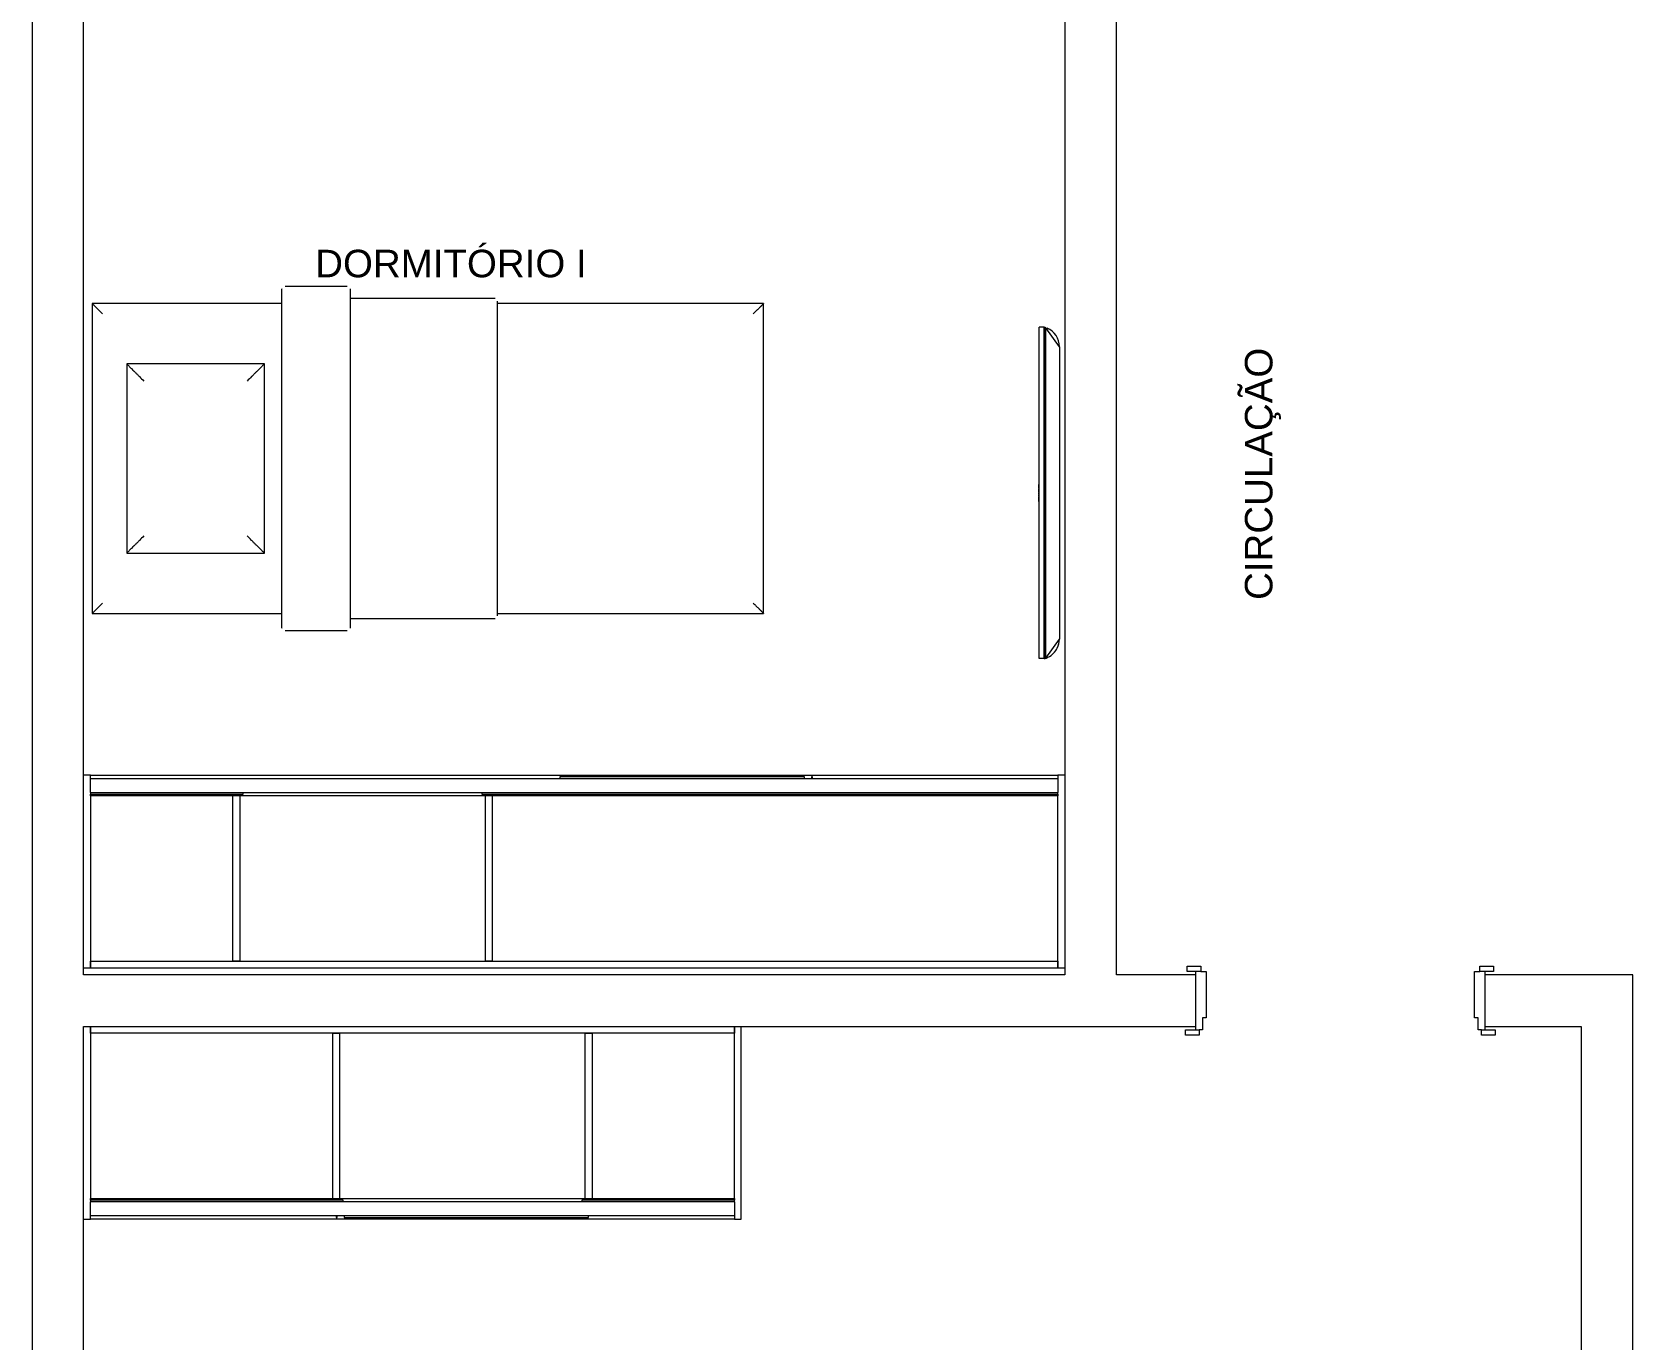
# Model space of a CAD drawing. Header units: millimetres. Extents: x 586.5 to 618.3, y 239.1 to 272.6.
# Drawn here: x 586.497 to 591.147, y 244.249 to 248.049 of the extents above; entities that cross this region are included whole.
import ezdxf

# ---------------------------------------------------------------- set-up
doc = ezdxf.new("R2010")
doc.units = ezdxf.units.MM
doc.header["$LTSCALE"] = 75
doc.linetypes.add('HIDDEN', pattern=[0.375, 0.25, -0.125])
for name, color, linetype, lineweight in [('A Arquitetura LRZ', 252, 'Continuous', 9), ('A Cumbuca LRZ', 254, 'HIDDEN', 9), ('A Esquadrias LRZ', 252, 'Continuous', 9), ('A Mobiliário LRZ', 253, 'Continuous', 9)]:
    doc.layers.add(name, color=color, linetype=linetype, lineweight=lineweight)
doc.styles.add('R80', font='arial.ttf')

msp = doc.modelspace()

# ---------------------------------------------------------------- linework, layer by layer
at = {"layer": 'A Arquitetura LRZ'}
for p, q in [((586.4965, 272.5654), (586.4965, 240.1554)), ((589.6465, 245.3104), (589.6465, 248.2594)), ((586.6465, 245.3104), (586.6465, 248.1104)), ((589.4965, 248.1104), (589.4965, 245.3104)), ((589.4965, 245.3104), (586.6465, 245.3104)), ((589.8765, 245.3104), (589.6465, 245.3104)), ((589.8765, 245.1604), (589.8765, 245.3104)), ((591.1465, 245.3104), (590.7165, 245.3104)), ((590.7165, 245.3104), (590.7165, 245.1604)), ((591.1465, 243.8194), (591.1465, 245.3104)), ((586.6465, 245.1604), (589.8765, 245.1604)), ((586.6465, 240.1554), (586.6465, 245.1604)), ((590.7165, 245.1604), (590.9965, 245.1604)), ((590.9965, 245.1604), (590.9965, 244.1604))]:
    msp.add_line(p, q, dxfattribs=at)
at = {"layer": 'A Esquadrias LRZ'}
for p, q in [((589.8515, 245.3204), (589.8515, 245.3354)), ((589.8515, 245.3354), (589.8915, 245.3354)), ((589.8915, 245.3354), (589.8915, 245.3204)), ((590.7015, 245.3204), (590.7015, 245.3354)), ((590.7015, 245.3354), (590.7415, 245.3354)), ((590.7415, 245.3354), (590.7415, 245.3204)), ((589.8915, 245.3204), (589.8515, 245.3204)), ((589.8765, 245.3104), (589.8765, 245.3204)), ((589.8915, 245.3204), (589.9065, 245.3204)), ((589.9065, 245.3204), (589.9065, 245.1854)), ((590.6865, 245.1854), (590.6865, 245.3204)), ((590.6865, 245.3204), (590.7015, 245.3204)), ((590.7415, 245.3204), (590.7015, 245.3204)), ((590.7165, 245.3204), (590.7165, 245.3104)), ((589.8465, 245.1504), (589.8865, 245.1504)), ((589.8465, 245.1354), (589.8465, 245.1504)), ((589.8765, 245.1504), (589.8765, 245.1604)), ((589.8865, 245.1504), (589.8865, 245.1354)), ((589.8965, 245.1504), (589.8865, 245.1504)), ((589.8965, 245.1854), (589.8965, 245.1504)), ((589.9065, 245.1854), (589.8965, 245.1854)), ((590.6965, 245.1854), (590.6865, 245.1854)), ((590.6965, 245.1504), (590.6965, 245.1854)), ((590.7065, 245.1504), (590.6965, 245.1504)), ((590.7065, 245.1504), (590.7465, 245.1504)), ((590.7065, 245.1354), (590.7065, 245.1504)), ((590.7165, 245.1604), (590.7165, 245.1504)), ((590.7465, 245.1504), (590.7465, 245.1354)), ((589.8865, 245.1354), (589.8465, 245.1354)), ((590.7465, 245.1354), (590.7065, 245.1354))]:
    msp.add_line(p, q, dxfattribs=at)
at = {"layer": 'A Mobiliário LRZ'}
for p, q in [((587.2215, 247.3004), (587.2215, 247.3003)), ((587.2215, 247.3003), (587.2215, 247.3002)), ((587.2215, 247.3002), (587.2215, 247.2999)), ((587.2215, 247.2999), (587.2215, 247.2995)), ((587.2215, 247.2995), (587.2215, 247.299)), ((587.2215, 247.299), (587.2215, 247.2984)), ((587.2215, 247.2984), (587.2215, 247.2977)), ((587.2215, 247.2977), (587.2215, 247.2969)), ((587.2215, 247.2969), (587.2215, 247.2959)), ((587.2215, 247.2959), (587.2215, 247.2949)), ((587.2215, 247.2949), (587.2215, 247.2937)), ((587.2215, 247.2937), (587.2215, 247.2925)), ((587.2215, 247.2925), (587.2215, 247.2912)), ((587.2215, 247.2912), (587.2215, 247.2897)), ((587.2215, 247.2897), (587.2215, 247.2882)), ((587.2215, 247.2882), (587.2215, 247.2866)), ((587.4115, 247.3104), (587.2315, 247.3104)), ((587.4215, 247.3003), (587.4215, 247.3004)), ((587.4215, 247.3004), (587.4215, 247.3004)), ((587.4215, 247.3001), (587.4215, 247.3003)), ((587.4215, 247.2998), (587.4215, 247.3001)), ((587.4215, 247.2994), (587.4215, 247.2998)), ((587.4215, 247.2989), (587.4215, 247.2994)), ((587.4215, 247.2982), (587.4215, 247.2989)), ((587.4215, 247.2975), (587.4215, 247.2982)), ((587.4215, 247.2966), (587.4215, 247.2975)), ((587.4215, 247.2956), (587.4215, 247.2966)), ((587.4215, 247.2946), (587.4215, 247.2956)), ((587.4215, 247.2934), (587.4215, 247.2946)), ((587.4215, 247.2921), (587.4215, 247.2934)), ((587.4215, 247.2908), (587.4215, 247.2921)), ((587.4215, 247.2893), (587.4215, 247.2908)), ((587.4215, 247.2877), (587.4215, 247.2893)), ((587.4215, 247.2861), (587.4215, 247.2877)), ((587.2215, 247.2604), (586.6715, 247.2604)), ((586.6715, 247.2604), (586.6715, 246.3604)), ((587.2215, 247.2866), (587.2215, 247.2848)), ((587.2215, 247.2848), (587.2215, 247.283)), ((587.2215, 247.283), (587.2215, 247.2811)), ((587.2215, 247.2811), (587.2215, 247.2792)), ((587.2215, 247.2792), (587.2215, 247.2771)), ((587.2215, 247.2771), (587.2215, 247.275)), ((587.2215, 247.275), (587.2215, 247.2728)), ((587.2215, 247.2728), (587.2215, 247.2706)), ((587.2215, 247.2706), (587.2215, 247.2682)), ((587.2215, 247.2682), (587.2215, 247.2658)), ((587.2215, 247.2658), (587.2215, 247.2634)), ((587.2215, 247.2634), (587.2215, 247.2609)), ((587.2215, 247.2609), (587.2215, 247.2584)), ((587.2215, 247.2584), (587.2215, 247.2558)), ((587.2215, 247.2558), (587.2215, 247.2531)), ((587.2215, 247.2531), (587.2215, 247.2505)), ((587.2215, 247.2505), (587.2215, 247.2478)), ((587.2215, 247.2478), (587.2215, 247.2451)), ((587.2215, 247.2451), (587.2215, 247.2423)), ((587.2215, 247.2423), (587.2215, 247.2395)), ((587.4215, 247.2844), (587.4215, 247.2861)), ((587.4215, 247.2825), (587.4215, 247.2844)), ((587.4215, 247.2806), (587.4215, 247.2825)), ((587.4215, 247.2786), (587.4215, 247.2806)), ((587.4215, 247.2766), (587.4215, 247.2786)), ((587.4215, 247.2744), (587.4215, 247.2766)), ((587.8415, 247.2754), (587.4215, 247.2754)), ((587.4215, 247.2722), (587.4215, 247.2744)), ((587.4215, 247.2699), (587.4215, 247.2722)), ((587.4215, 247.2676), (587.4215, 247.2699)), ((587.4215, 247.2652), (587.4215, 247.2676)), ((587.4215, 247.2627), (587.4215, 247.2652)), ((587.4215, 247.2602), (587.4215, 247.2627)), ((587.4215, 247.2577), (587.4215, 247.2602)), ((587.4215, 247.2551), (587.4215, 247.2577)), ((587.4215, 247.2524), (587.4215, 247.2551)), ((587.4215, 247.2497), (587.4215, 247.2524)), ((587.4215, 247.247), (587.4215, 247.2497)), ((587.4215, 247.2443), (587.4215, 247.247)), ((587.4215, 247.2416), (587.4215, 247.2443)), ((587.4215, 247.2388), (587.4215, 247.2416)), ((588.6215, 247.2604), (587.8478, 247.2604)), ((587.849, 247.2677), (587.849, 247.2679)), ((587.849, 247.2679), (587.849, 247.2679)), ((587.849, 247.2679), (587.849, 247.2679)), ((587.849, 247.2676), (587.849, 247.2677)), ((587.849, 247.2674), (587.849, 247.2676)), ((587.849, 247.2671), (587.849, 247.2674)), ((587.849, 247.2667), (587.849, 247.2671)), ((587.849, 247.2663), (587.849, 247.2667)), ((587.849, 247.2659), (587.849, 247.2663)), ((587.849, 247.2654), (587.849, 247.2659)), ((587.849, 247.2648), (587.849, 247.2654)), ((587.849, 247.2642), (587.849, 247.2648)), ((587.849, 247.2635), (587.849, 247.2642)), ((587.849, 247.2627), (587.849, 247.2635)), ((587.849, 247.262), (587.849, 247.2627)), ((587.849, 247.2611), (587.849, 247.262)), ((587.849, 247.2602), (587.849, 247.2611)), ((587.849, 247.2593), (587.849, 247.2602)), ((587.849, 247.2583), (587.849, 247.2593)), ((587.849, 247.2573), (587.849, 247.2583)), ((587.849, 247.2562), (587.849, 247.2573)), ((587.849, 247.2551), (587.849, 247.2562)), ((587.849, 247.254), (587.849, 247.2551)), ((587.849, 247.2528), (587.849, 247.254)), ((587.849, 247.2516), (587.849, 247.2528)), ((587.849, 247.2503), (587.849, 247.2516)), ((587.849, 247.249), (587.849, 247.2503)), ((587.849, 247.2477), (587.849, 247.249)), ((587.849, 247.2464), (587.849, 247.2477)), ((587.849, 247.245), (587.849, 247.2464)), ((587.849, 247.2436), (587.849, 247.245)), ((587.849, 247.2422), (587.849, 247.2436)), ((587.849, 247.2408), (587.849, 247.2422)), ((587.849, 247.2393), (587.849, 247.2408)), ((588.6215, 246.3604), (588.6215, 247.2604)), ((587.2215, 247.2395), (587.2215, 247.2368)), ((587.2215, 247.2368), (587.2215, 247.234)), ((587.2215, 247.234), (587.2215, 247.2312)), ((587.2215, 247.2312), (587.2215, 247.2304)), ((587.2215, 247.2304), (587.2215, 246.3904)), ((587.4215, 247.236), (587.4215, 247.2388)), ((587.4215, 247.2332), (587.4215, 247.236)), ((587.4215, 247.2304), (587.4215, 247.2332)), ((587.4215, 246.3904), (587.4215, 247.2304)), ((587.849, 247.2379), (587.849, 247.2393)), ((587.849, 247.2364), (587.849, 247.2379)), ((587.849, 247.2349), (587.849, 247.2364)), ((587.849, 247.2334), (587.849, 247.2349)), ((587.849, 247.2319), (587.849, 247.2334)), ((587.849, 247.2304), (587.849, 247.2319)), ((587.849, 246.3904), (587.849, 247.2304)), ((589.4215, 246.2289), (589.4215, 247.1919)), ((589.4365, 247.1919), (589.4215, 247.1919)), ((589.4365, 246.2289), (589.4365, 247.1919)), ((589.4365, 247.1919), (589.4365, 246.2289)), ((589.4415, 246.2305), (589.4415, 247.1903)), ((589.4805, 247.1348), (589.4415, 247.1903)), ((589.4805, 247.1348), (589.4805, 246.287)), ((587.1715, 247.0854), (586.7715, 247.0854)), ((586.7715, 247.0854), (586.7715, 246.5354)), ((587.1715, 246.5354), (587.1715, 247.0854)), ((589.4211, 246.7332), (589.4211, 246.7349)), ((589.4211, 246.7349), (589.4211, 246.733)), ((589.4215, 246.7349), (589.4211, 246.7349)), ((589.4215, 246.7348), (589.4211, 246.7348)), ((589.4211, 246.7326), (589.4211, 246.7348)), ((589.4211, 246.7348), (589.4211, 246.7342)), ((589.4211, 246.7315), (589.4211, 246.7332)), ((589.4215, 246.7332), (589.4211, 246.7332)), ((589.4215, 246.7332), (589.4211, 246.7332)), ((589.4211, 246.7326), (589.4211, 246.733)), ((589.4211, 246.733), (589.4211, 246.7316)), ((589.4211, 246.731), (589.4211, 246.7326)), ((589.4211, 246.7317), (589.4211, 246.7326)), ((589.4215, 246.7326), (589.4211, 246.7326)), ((589.4211, 246.7319), (589.4211, 246.7315)), ((589.4211, 246.7318), (589.4211, 246.7301)), ((589.4211, 246.7299), (589.4211, 246.7317)), ((589.4215, 246.7316), (589.4211, 246.7316)), ((589.4211, 246.7301), (589.4211, 246.731)), ((589.4211, 246.7299), (589.4215, 246.7299)), ((589.4211, 246.7299), (589.4215, 246.7299)), ((589.4215, 246.7299), (589.4211, 246.7299)), ((589.4211, 246.7273), (589.4211, 246.7287)), ((589.4215, 246.7287), (589.4211, 246.7287)), ((589.4211, 246.7245), (589.4211, 246.7273)), ((589.4211, 246.7273), (589.4215, 246.7273)), ((589.4215, 246.7269), (589.4211, 246.7269)), ((589.4215, 246.7259), (589.4211, 246.7259)), ((589.4215, 246.7248), (589.4211, 246.7248)), ((589.4211, 246.723), (589.4211, 246.7245)), ((589.4215, 246.7245), (589.4211, 246.7245)), ((589.4215, 246.723), (589.4211, 246.723)), ((589.4211, 246.7188), (589.4211, 246.7215)), ((589.4211, 246.7215), (589.4215, 246.7215)), ((589.4211, 246.7177), (589.4211, 246.7188)), ((589.4215, 246.7188), (589.4211, 246.7188)), ((589.4215, 246.7187), (589.4211, 246.7187)), ((589.4211, 246.7167), (589.4211, 246.7177)), ((589.4215, 246.7177), (589.4211, 246.7177)), ((589.4215, 246.7168), (589.4211, 246.7168)), ((589.4211, 246.7139), (589.4211, 246.7167)), ((589.4215, 246.7167), (589.4211, 246.7167)), ((589.4215, 246.7139), (589.4211, 246.7139)), ((589.4215, 246.7121), (589.4211, 246.7121)), ((589.4211, 246.7098), (589.4211, 246.7121)), ((589.4211, 246.7121), (589.4211, 246.7115)), ((589.4211, 246.7104), (589.4211, 246.7121)), ((589.4211, 246.7121), (589.4211, 246.7103)), ((589.4215, 246.7121), (589.4211, 246.7121)), ((589.4211, 246.7087), (589.4211, 246.7104)), ((589.4215, 246.7104), (589.4211, 246.7104)), ((589.4215, 246.7104), (589.4211, 246.7104)), ((589.4211, 246.7099), (589.4211, 246.7102)), ((589.4211, 246.7102), (589.4211, 246.7089)), ((589.4211, 246.7082), (589.4211, 246.7099)), ((589.4215, 246.7099), (589.4211, 246.7099)), ((589.4211, 246.7089), (589.4211, 246.7098)), ((589.4211, 246.7091), (589.4211, 246.7087)), ((589.4211, 246.709), (589.4211, 246.7073)), ((589.4211, 246.7071), (589.4211, 246.7089)), ((589.4215, 246.7089), (589.4211, 246.7089)), ((589.4211, 246.7073), (589.4211, 246.7082)), ((589.4211, 246.7072), (589.4215, 246.7072)), ((589.4211, 246.7071), (589.4215, 246.7071)), ((589.4215, 246.7071), (589.4211, 246.7071)), ((589.4211, 246.7035), (589.4211, 246.7052)), ((589.4211, 246.7052), (589.4211, 246.7004)), ((589.4215, 246.7052), (589.4211, 246.7052)), ((589.4211, 246.7021), (589.4211, 246.7035)), ((589.4211, 246.7035), (589.4215, 246.7035)), ((589.4211, 246.7004), (589.4211, 246.7021)), ((589.4215, 246.7021), (589.4211, 246.7021)), ((589.4215, 246.7004), (589.4211, 246.7004)), ((589.4211, 246.696), (589.4211, 246.6983)), ((589.4215, 246.6983), (589.4211, 246.6983)), ((589.4211, 246.6941), (589.4211, 246.696)), ((589.4211, 246.696), (589.4215, 246.696)), ((589.4215, 246.6949), (589.4211, 246.6949)), ((589.4211, 246.6927), (589.4211, 246.6941)), ((589.4215, 246.6941), (589.4211, 246.6941)), ((589.4215, 246.6941), (589.4211, 246.6941)), ((589.4215, 246.6927), (589.4211, 246.6927)), ((589.4215, 246.6909), (589.4211, 246.6909)), ((589.4211, 246.6909), (589.4211, 246.6859)), ((589.4211, 246.6862), (589.4211, 246.6909)), ((589.4211, 246.6876), (589.4211, 246.6895)), ((589.4211, 246.6895), (589.4211, 246.6876)), ((589.4211, 246.6859), (589.4211, 246.6885)), ((589.4215, 246.6885), (589.4211, 246.6885)), ((589.4211, 246.6876), (589.4211, 246.6876)), ((589.4215, 246.6876), (589.4211, 246.6876)), ((589.4215, 246.6876), (589.4211, 246.6876)), ((589.4211, 246.6859), (589.4211, 246.6862)), ((589.4211, 246.6859), (589.4215, 246.6859)), ((589.4215, 246.6859), (589.4211, 246.6859)), ((589.4215, 246.6859), (589.4211, 246.6859)), ((586.7715, 246.5354), (587.1715, 246.5354)), ((586.6715, 246.3604), (587.2215, 246.3604)), ((587.2215, 246.3904), (587.2215, 246.3876)), ((587.2215, 246.3876), (587.2215, 246.3848)), ((587.2215, 246.3848), (587.2215, 246.382)), ((587.2215, 246.382), (587.2215, 246.3793)), ((587.2215, 246.3793), (587.2215, 246.3765)), ((587.2215, 246.3765), (587.2215, 246.3738)), ((587.2215, 246.3738), (587.2215, 246.3711)), ((587.2215, 246.3711), (587.2215, 246.3684)), ((587.2215, 246.3684), (587.2215, 246.3657)), ((587.2215, 246.3657), (587.2215, 246.3631)), ((587.2215, 246.3631), (587.2215, 246.3606)), ((587.2215, 246.3606), (587.2215, 246.3581)), ((587.2215, 246.3581), (587.2215, 246.3556)), ((587.4215, 246.3896), (587.4215, 246.3904)), ((587.4215, 246.3868), (587.4215, 246.3896)), ((587.4215, 246.3841), (587.4215, 246.3868)), ((587.4215, 246.3813), (587.4215, 246.3841)), ((587.4215, 246.3785), (587.4215, 246.3813)), ((587.4215, 246.3758), (587.4215, 246.3785)), ((587.4215, 246.373), (587.4215, 246.3758)), ((587.4215, 246.3703), (587.4215, 246.373)), ((587.4215, 246.3677), (587.4215, 246.3703)), ((587.4215, 246.365), (587.4215, 246.3677)), ((587.4215, 246.3624), (587.4215, 246.365)), ((587.4215, 246.3599), (587.4215, 246.3624)), ((587.4215, 246.3574), (587.4215, 246.3599)), ((587.4215, 246.355), (587.4215, 246.3574)), ((587.8478, 246.3604), (588.6215, 246.3604)), ((587.849, 246.39), (587.849, 246.3904)), ((587.849, 246.3885), (587.849, 246.39)), ((587.849, 246.387), (587.849, 246.3885)), ((587.849, 246.3855), (587.849, 246.387)), ((587.849, 246.384), (587.849, 246.3855)), ((587.849, 246.3826), (587.849, 246.384)), ((587.849, 246.3811), (587.849, 246.3826)), ((587.849, 246.3797), (587.849, 246.3811)), ((587.849, 246.3782), (587.849, 246.3797)), ((587.849, 246.3768), (587.849, 246.3782)), ((587.849, 246.3754), (587.849, 246.3768)), ((587.849, 246.3741), (587.849, 246.3754)), ((587.849, 246.3727), (587.849, 246.3741)), ((587.849, 246.3714), (587.849, 246.3727)), ((587.849, 246.3701), (587.849, 246.3714)), ((587.849, 246.3689), (587.849, 246.3701)), ((587.849, 246.3677), (587.849, 246.3689)), ((587.849, 246.3665), (587.849, 246.3677)), ((587.849, 246.3654), (587.849, 246.3665)), ((587.849, 246.3643), (587.849, 246.3654)), ((587.849, 246.3632), (587.849, 246.3643)), ((587.849, 246.3622), (587.849, 246.3632)), ((587.849, 246.3612), (587.849, 246.3622)), ((587.849, 246.3603), (587.849, 246.3612)), ((587.849, 246.3595), (587.849, 246.3603)), ((587.849, 246.3586), (587.849, 246.3595)), ((587.849, 246.3579), (587.849, 246.3586)), ((587.849, 246.3571), (587.849, 246.3579)), ((587.849, 246.3565), (587.849, 246.3571)), ((587.2215, 246.3556), (587.2215, 246.3532)), ((587.2215, 246.3532), (587.2215, 246.3509)), ((587.2215, 246.3509), (587.2215, 246.3486)), ((587.2215, 246.3486), (587.2215, 246.3464)), ((587.2215, 246.3464), (587.2215, 246.3442)), ((587.2215, 246.3442), (587.2215, 246.3422)), ((587.2215, 246.3422), (587.2215, 246.3402)), ((587.2215, 246.3402), (587.2215, 246.3383)), ((587.2215, 246.3383), (587.2215, 246.3365)), ((587.2215, 246.3365), (587.2215, 246.3347)), ((587.2215, 246.3347), (587.2215, 246.3331)), ((587.2215, 246.3331), (587.2215, 246.3315)), ((587.2215, 246.3315), (587.2215, 246.33)), ((587.2215, 246.33), (587.2215, 246.3287)), ((587.2215, 246.3287), (587.2215, 246.3274)), ((587.2215, 246.3274), (587.2215, 246.3262)), ((587.2215, 246.3262), (587.2215, 246.3252)), ((587.2215, 246.3252), (587.2215, 246.3242)), ((587.2215, 246.3242), (587.2215, 246.3233)), ((587.2215, 246.3233), (587.2215, 246.3226)), ((587.2215, 246.3226), (587.2215, 246.322)), ((587.2215, 246.322), (587.2215, 246.3214)), ((587.2215, 246.3214), (587.2215, 246.321)), ((587.2215, 246.321), (587.2215, 246.3207)), ((587.2215, 246.3207), (587.2215, 246.3205)), ((587.2215, 246.3205), (587.2215, 246.3204)), ((587.2215, 246.3204), (587.2215, 246.3204)), ((587.4215, 246.3526), (587.4215, 246.355)), ((587.4215, 246.3503), (587.4215, 246.3526)), ((587.4215, 246.348), (587.4215, 246.3503)), ((587.4215, 246.3458), (587.4215, 246.348)), ((587.4215, 246.3437), (587.4215, 246.3458)), ((587.4215, 246.3454), (587.8415, 246.3454)), ((587.4215, 246.3416), (587.4215, 246.3437)), ((587.4215, 246.3397), (587.4215, 246.3416)), ((587.4215, 246.3378), (587.4215, 246.3397)), ((587.4215, 246.336), (587.4215, 246.3378)), ((587.4215, 246.3343), (587.4215, 246.336)), ((587.4215, 246.3326), (587.4215, 246.3343)), ((587.4215, 246.3311), (587.4215, 246.3326)), ((587.4215, 246.3297), (587.4215, 246.3311)), ((587.4215, 246.3283), (587.4215, 246.3297)), ((587.4215, 246.3271), (587.4215, 246.3283)), ((587.4215, 246.3259), (587.4215, 246.3271)), ((587.4215, 246.3249), (587.4215, 246.3259)), ((587.4215, 246.324), (587.4215, 246.3249)), ((587.4215, 246.3231), (587.4215, 246.324)), ((587.4215, 246.3224), (587.4215, 246.3231)), ((587.4215, 246.3218), (587.4215, 246.3224)), ((587.4215, 246.3213), (587.4215, 246.3218)), ((587.4215, 246.3209), (587.4215, 246.3213)), ((587.4215, 246.3206), (587.4215, 246.3209)), ((587.4215, 246.3205), (587.4215, 246.3206)), ((587.4215, 246.3204), (587.4215, 246.3205)), ((587.849, 246.3559), (587.849, 246.3565)), ((587.849, 246.3553), (587.849, 246.3559)), ((587.849, 246.3548), (587.849, 246.3553)), ((587.849, 246.3544), (587.849, 246.3548)), ((587.849, 246.354), (587.849, 246.3544)), ((587.849, 246.3537), (587.849, 246.354)), ((587.849, 246.3534), (587.849, 246.3537)), ((587.849, 246.3532), (587.849, 246.3534)), ((587.849, 246.353), (587.849, 246.3532)), ((587.849, 246.3529), (587.849, 246.353)), ((587.849, 246.3529), (587.849, 246.3529)), ((587.2315, 246.3104), (587.4115, 246.3104)), ((589.4415, 246.2305), (589.4805, 246.286)), ((589.4805, 246.287), (589.4805, 246.286)), ((589.4365, 246.2289), (589.4215, 246.2289)), ((586.6665, 245.8904), (586.6465, 245.8904)), ((586.6665, 245.8804), (586.6665, 245.8904)), ((586.6665, 245.8904), (589.4765, 245.8904)), ((586.6665, 245.8504), (586.6665, 245.8804)), ((586.6665, 245.8804), (589.4765, 245.8804)), ((586.6665, 245.8404), (586.6665, 245.8504)), ((588.7402, 245.8854), (588.0299, 245.8854)), ((588.0299, 245.8854), (588.0299, 245.8804)), ((588.7402, 245.8804), (588.7402, 245.8854)), ((588.7632, 245.8854), (588.7602, 245.8854)), ((588.7602, 245.8854), (588.7602, 245.8804)), ((588.7632, 245.8804), (588.7632, 245.8854)), ((589.4765, 245.8904), (589.4765, 245.8804)), ((589.4965, 245.8904), (589.4765, 245.8904)), ((589.4765, 245.8804), (589.4765, 245.8504)), ((589.4765, 245.8504), (589.4765, 245.8404)), ((586.6665, 245.8404), (586.6665, 245.8354)), ((586.6665, 245.8404), (589.4765, 245.8404)), ((586.6665, 245.8354), (587.1099, 245.8354)), ((586.6665, 245.8304), (586.6665, 245.8354)), ((587.0799, 245.8304), (586.6665, 245.8304)), ((586.6665, 245.8304), (586.6665, 245.3504)), ((587.0799, 245.3504), (587.0799, 245.8304)), ((587.0999, 245.8304), (587.0799, 245.8304)), ((587.8132, 245.8304), (587.0999, 245.8304)), ((587.0999, 245.8304), (587.0999, 245.3504)), ((587.1099, 245.8354), (587.1099, 245.8404)), ((587.8032, 245.8404), (587.8032, 245.8354)), ((587.8032, 245.8354), (589.4765, 245.8354)), ((587.8132, 245.3504), (587.8132, 245.8304)), ((587.8332, 245.8304), (587.8132, 245.8304)), ((589.4765, 245.8304), (587.8332, 245.8304)), ((587.8332, 245.8304), (587.8332, 245.3504)), ((589.4765, 245.8354), (589.4765, 245.8404)), ((589.4765, 245.8354), (589.4765, 245.8304)), ((589.4765, 245.3504), (589.4765, 245.8304)), ((586.6665, 245.3504), (587.0799, 245.3504)), ((586.6665, 245.3504), (586.6665, 245.3304)), ((586.6665, 245.3304), (586.6665, 245.3504)), ((587.0799, 245.3504), (587.0999, 245.3504)), ((587.0999, 245.3504), (587.0799, 245.3504)), ((587.0999, 245.3504), (587.8132, 245.3504)), ((587.8132, 245.3504), (587.8332, 245.3504)), ((587.8332, 245.3504), (587.8132, 245.3504)), ((587.8332, 245.3504), (589.4765, 245.3504)), ((589.4765, 245.3304), (589.4765, 245.3504)), ((589.4765, 245.3504), (589.4765, 245.3304)), ((586.6465, 245.3304), (586.6665, 245.3304)), ((586.6665, 245.3304), (589.4765, 245.3304)), ((589.4765, 245.3304), (589.4965, 245.3304)), ((586.6665, 245.1604), (586.6665, 245.1404)), ((586.6665, 245.1404), (586.6665, 245.1604)), ((588.5365, 245.1404), (588.5365, 245.1604)), ((588.5365, 245.1604), (588.5365, 245.1404)), ((588.5565, 244.6004), (588.5565, 245.1604)), ((586.6665, 245.1404), (586.6665, 244.6604)), ((587.3698, 245.1404), (586.6665, 245.1404)), ((587.3698, 244.6604), (587.3698, 245.1404)), ((587.3898, 245.1404), (587.3698, 245.1404)), ((587.3698, 245.1404), (587.3898, 245.1404)), ((587.3898, 245.1404), (587.3898, 244.6604)), ((588.1031, 245.1404), (587.3898, 245.1404)), ((588.1031, 244.6604), (588.1031, 245.1404)), ((588.1231, 245.1404), (588.1031, 245.1404)), ((588.1031, 245.1404), (588.1231, 245.1404)), ((588.1231, 245.1404), (588.1231, 244.6604)), ((588.5365, 245.1404), (588.1231, 245.1404)), ((588.5365, 244.6604), (588.5365, 245.1404)), ((586.6665, 244.6604), (587.3698, 244.6604)), ((586.6665, 244.6554), (586.6665, 244.6604)), ((586.6665, 244.6554), (586.6665, 244.6504)), ((587.3998, 244.6554), (586.6665, 244.6554)), ((586.6665, 244.6404), (586.6665, 244.6504)), ((588.5365, 244.6504), (586.6665, 244.6504)), ((586.6665, 244.6104), (586.6665, 244.6404)), ((587.3698, 244.6604), (587.3898, 244.6604)), ((587.3898, 244.6604), (588.1031, 244.6604)), ((587.3998, 244.6504), (587.3998, 244.6554)), ((588.5365, 244.6554), (588.0931, 244.6554)), ((588.0931, 244.6554), (588.0931, 244.6504)), ((588.1031, 244.6604), (588.1231, 244.6604)), ((588.1231, 244.6604), (588.5365, 244.6604)), ((588.5365, 244.6604), (588.5365, 244.6554)), ((588.5365, 244.6504), (588.5365, 244.6554)), ((588.5365, 244.6504), (588.5365, 244.6404)), ((588.5365, 244.6404), (588.5365, 244.6104)), ((586.6465, 244.6004), (586.6665, 244.6004)), ((588.5365, 244.6104), (586.6665, 244.6104)), ((586.6665, 244.6004), (586.6665, 244.6104)), ((588.5365, 244.6004), (586.6665, 244.6004)), ((587.3798, 244.6104), (587.3798, 244.6054)), ((587.3798, 244.6054), (587.3828, 244.6054)), ((587.3828, 244.6054), (587.3828, 244.6104)), ((587.4028, 244.6104), (587.4028, 244.6054)), ((587.4028, 244.6054), (588.1131, 244.6054)), ((588.1131, 244.6054), (588.1131, 244.6104)), ((588.5365, 244.6104), (588.5365, 244.6004)), ((588.5365, 244.6004), (588.5565, 244.6004))]:
    msp.add_line(p, q, dxfattribs=at)
for centre, radius, start, end in [((587.2315, 247.3004), 0.01, 165, 180), ((587.4115, 247.3004), 0.01, 0, 15), ((589.4215, 247.1348), 0.059, 70.1851, 75.2716), ((589.4215, 247.1348), 0.059, 0, 66.9081), ((589.4215, 247.1348), 0.059, 60.97, 65.2891), ((589.4215, 247.1348), 0.059, 36.2392, 39.0366), ((589.4215, 247.1348), 0.059, 11.1467, 13.9464), ((587.2315, 246.3204), 0.01, 180, 195), ((587.4115, 246.3204), 0.01, 345, 0), ((589.4215, 246.286), 0.059, 306.3859, 0), ((589.4215, 246.286), 0.059, 325.4554, 340.8703), ((589.4215, 246.286), 0.059, 343.7919, 0), ((589.4215, 246.286), 0.059, 284.7284, 306.3859), ((589.4215, 246.286), 0.059, 284.7284, 289.8149), ((589.4215, 246.286), 0.059, 306.3859, 322.4427)]:
    msp.add_arc(centre, radius, start, end, dxfattribs=at)
for points, knots in [([(586.6715, 247.2604), (586.6716, 247.2604), (586.6721, 247.2599), (586.6738, 247.2582), (586.6755, 247.2565), (586.6773, 247.2546), (586.679, 247.253), (586.6808, 247.2512), (586.6832, 247.2487), (586.686, 247.246), (586.6883, 247.2437), (586.6907, 247.2413), (586.695, 247.2369), (586.6989, 247.233), (586.7015, 247.2304)], [0, 0, 0, 0, 0.166667, 0.25, 0.333333, 0.416667, 0.458333, 0.5, 0.583333, 0.666667, 0.708333, 0.75, 0.833333, 1, 1, 1, 1]), ([(588.6215, 247.2604), (588.6215, 247.2604), (588.621, 247.2599), (588.6193, 247.2582), (588.6176, 247.2565), (588.6158, 247.2546), (588.6141, 247.253), (588.6123, 247.2512), (588.6099, 247.2487), (588.6071, 247.246), (588.6048, 247.2437), (588.6024, 247.2413), (588.5981, 247.2369), (588.5942, 247.2331), (588.5915, 247.2304)], [0, 0, 0, 0, 0.166667, 0.25, 0.333333, 0.416667, 0.458333, 0.5, 0.583333, 0.666667, 0.708333, 0.75, 0.833333, 1, 1, 1, 1]), ([(586.7715, 247.0854), (586.7716, 247.0854), (586.7724, 247.0845), (586.7752, 247.0817), (586.7781, 247.0788), (586.7812, 247.0758), (586.7839, 247.073), (586.7869, 247.07), (586.791, 247.0659), (586.7956, 247.0614), (586.7994, 247.0575), (586.8034, 247.0536), (586.8106, 247.0463), (586.8171, 247.0398), (586.8215, 247.0354)], [0, 0, 0, 0, 0.166667, 0.25, 0.333333, 0.416667, 0.458333, 0.5, 0.583333, 0.666667, 0.708333, 0.75, 0.833333, 1, 1, 1, 1]), ([(587.1715, 247.0854), (587.1715, 247.0854), (587.1707, 247.0846), (587.1679, 247.0817), (587.165, 247.0788), (587.1619, 247.0758), (587.1592, 247.073), (587.1562, 247.07), (587.1521, 247.0659), (587.1475, 247.0614), (587.1437, 247.0576), (587.1397, 247.0535), (587.1325, 247.0463), (587.1259, 247.0399), (587.1215, 247.0354)], [0, 0, 0, 0, 0.166667, 0.25, 0.333333, 0.416667, 0.458333, 0.5, 0.583333, 0.666667, 0.708333, 0.75, 0.833333, 1, 1, 1, 1]), ([(586.8215, 246.5854), (586.8172, 246.5809), (586.8106, 246.5745), (586.8024, 246.5662), (586.7975, 246.5613), (586.7937, 246.5576), (586.7902, 246.5541), (586.7869, 246.5508), (586.7839, 246.5478), (586.7812, 246.545), (586.7781, 246.542), (586.7752, 246.5391), (586.7724, 246.5363), (586.7715, 246.5354), (586.7715, 246.5354)], [-1, -1, -1, -1, -0.833333, -0.75, -0.666667, -0.625, -0.583333, -0.5, -0.458333, -0.416667, -0.333333, -0.25, -0.166667, 0, 0, 0, 0]), ([(587.1715, 246.5354), (587.1715, 246.5354), (587.1707, 246.5363), (587.1679, 246.5391), (587.165, 246.542), (587.1619, 246.545), (587.1591, 246.5478), (587.1562, 246.5508), (587.1521, 246.5549), (587.1475, 246.5594), (587.1437, 246.5633), (587.1397, 246.5672), (587.1324, 246.5745), (587.126, 246.581), (587.1215, 246.5854)], [0, 0, 0, 0, 0.166667, 0.25, 0.333333, 0.416667, 0.458333, 0.5, 0.583333, 0.666667, 0.708333, 0.75, 0.833333, 1, 1, 1, 1]), ([(586.6715, 246.3604), (586.6715, 246.3604), (586.6721, 246.3609), (586.6737, 246.3626), (586.6755, 246.3643), (586.6773, 246.3662), (586.679, 246.3678), (586.6808, 246.3696), (586.6832, 246.3721), (586.686, 246.3748), (586.6883, 246.3771), (586.6907, 246.3795), (586.695, 246.3839), (586.6989, 246.3877), (586.7015, 246.3904)], [0, 0, 0, 0, 0.166667, 0.25, 0.333333, 0.416667, 0.458333, 0.5, 0.583333, 0.666667, 0.708333, 0.75, 0.833333, 1, 1, 1, 1]), ([(588.5915, 246.3904), (588.5942, 246.3878), (588.5981, 246.3839), (588.6031, 246.3789), (588.606, 246.3759), (588.6082, 246.3737), (588.6104, 246.3716), (588.6123, 246.3696), (588.6141, 246.3678), (588.6158, 246.3662), (588.6176, 246.3643), (588.6193, 246.3626), (588.621, 246.3609), (588.6215, 246.3604), (588.6215, 246.3604)], [-1, -1, -1, -1, -0.833333, -0.75, -0.666667, -0.625, -0.583333, -0.5, -0.458333, -0.416667, -0.333333, -0.25, -0.166667, 0, 0, 0, 0])]:
    msp.add_open_spline(points, degree=3, knots=knots, dxfattribs=at)

# ---------------------------------------------------------------- texts
at = {"layer": 'A Cumbuca LRZ', "style": 'R80'}
msp.add_text('DORMITÓRIO I', height=0.08, dxfattribs=at).set_placement((587.3191, 247.3369))
msp.add_text('CIRCULAÇÃO', height=0.08, rotation=90, dxfattribs=at).set_placement((590.0994, 246.3995))

doc.saveas('drawing.dxf')
